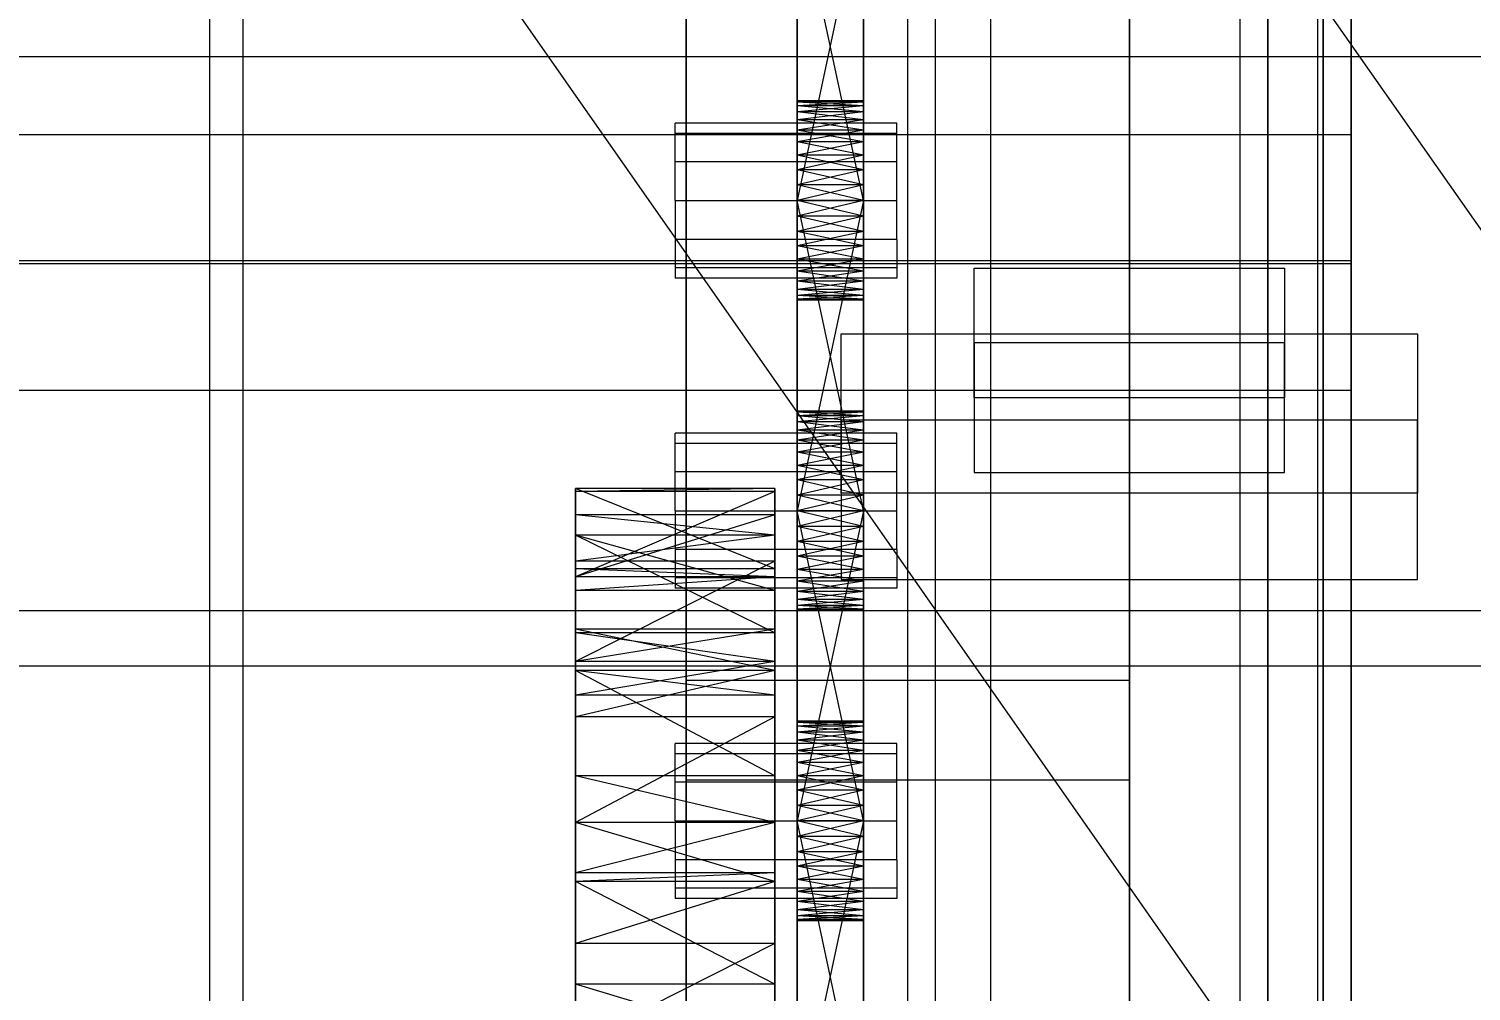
# Model space of a CAD drawing. Header units: millimetres. Extents: x -1970 to 59977, y -65068 to 6837.
# Drawn here: x 1380.7 to 1510.8, y -34032.9 to -33946 of the extents above; entities that cross this region are included whole.
import ezdxf

# ---------------------------------------------------------------- set-up
doc = ezdxf.new("R2010")
doc.units = ezdxf.units.MM
for name, color, linetype, lineweight in [('COTAS_O', 1, 'Continuous', 0), ('frontal_C03', 7, 'Continuous', 0), ('frontal_secador', 7, 'Continuous', 0), ('frontal_tolva', 7, 'Continuous', 0)]:
    doc.layers.add(name, color=color, linetype=linetype, lineweight=lineweight)
doc.dimstyles.new('R19_100', dxfattribs={"dimtxt": 250, "dimasz": 150, "dimexe": 150, "dimexo": 80, "dimgap": 100, "dimtad": 1, "dimtih": 1, "dimtoh": 1, "dimdsep": 46, "dimcen": 0.09, "dimadec": 0, "dimazin": 0, "dimtfac": 1, "dimtdec": 4, "dimtofl": 0, "dimtmove": 0, "dimatfit": 3, "dimfxl": 1, "dimtolj": 1, "dimtzin": 0, "dimarcsym": 0})

# ---------------------------------------------------------------- blocks, each defined once
blk = doc.blocks.new('*D39')
at = {"layer": 'COTAS_O', "color": 0, "lineweight": -2, "transparency": 16777216}
for p, q in [((-1725, -34320), (-1725, -33550)), ((1725, -34320), (1725, -33550)), ((-1575, -33700), (1575, -33700))]:
    blk.add_line(p, q, dxfattribs=at)
at = {"layer": 'COTAS_O', "color": 0, "transparency": 16777216}
for points in [[(-1575, -33675), (-1575, -33725), (-1725, -33700)], [(1575, -33675), (1575, -33725), (1725, -33700)]]:
    blk.add_solid(points, dxfattribs=at)
at = {"layer": 'Defpoints', "color": 0, "transparency": 16777216}
for p in [(1725, -33700), (-1725, -34400), (1725, -34400)]:
    blk.add_point(p, dxfattribs=at)

msp = doc.modelspace()

# ---------------------------------------------------------------- linework, layer by layer
at = {"layer": 'frontal_C03'}
for p, q in [((1500, -32314.944), (1500, -34875.113)), ((1500, -34879.011), (1500, -32318.841)), ((1490, -35975), (1490, -32996.942)), ((1497, -35975), (1497, -32996.942)), ((1490, -35975), (1490, -33266.434)), ((1497, -35975), (1497, -33266.434)), ((1440, -34004.816), (1440, -33657.91)), ((1480, -33657.91), (1480, -34004.816)), ((1440, -33666.893), (1440, -34013.799)), ((1480, -34013.799), (1480, -33666.893)), ((1490, -35975), (1490, -33805.417)), ((1497, -35975), (1497, -33805.417)), ((1460, -34086.651), (1460, -33817.159)), ((1500, -33817.159), (1500, -34086.651)), ((1467.5, -34418.43), (1467.5, -33823.47)), ((1492.5, -33823.47), (1492.5, -34418.43)), ((1462.5, -34158.748), (1462.5, -33833.28)), ((1497.5, -33833.28), (1497.5, -34158.748)), ((1462.5, -34165.485), (1462.5, -33840.017)), ((1497.5, -34165.485), (1497.5, -33840.017)), ((1467.5, -34444.787), (1467.5, -33849.827)), ((1492.5, -34444.787), (1492.5, -33849.827)), ((1460, -34125.629), (1460, -33856.137)), ((1500, -34125.629), (1500, -33856.137)), ((1460, -34137.755), (1460, -33868.264)), ((1500, -33868.264), (1500, -34137.755)), ((1460, -34186.478), (1460, -33916.987)), ((1500, -34186.478), (1500, -33916.987)), ((1440, -34274.308), (1440, -33927.401)), ((1480, -33927.401), (1480, -34274.308)), ((1440, -33936.384), (1440, -34283.291)), ((1480, -34283.291), (1480, -33936.384)), ((-1500, -33955.526), (1500, -33955.526)), ((1500, -33955.526), (1500, -33966.934)), ((1500, -33955.526), (1500, -33967.219)), ((1500, -33966.934), (-1500, -33966.934)), ((1500, -33978.628), (1500, -33966.934)), ((1500, -33967.219), (-1500, -33967.219)), ((1466, -33974.343), (1466, -33967.606)), ((1466, -33967.606), (1494, -33967.606)), ((1466, -33979.299), (1466, -33967.606)), ((1494, -33967.606), (1494, -33974.343)), ((1494, -33967.606), (1494, -33979.299)), ((1500, -33978.628), (1500, -33967.219)), ((1454, -33987.906), (1454, -33973.533)), ((1454, -33973.533), (1506, -33973.533)), ((1454, -33981.328), (1454, -33973.533)), ((1494, -33974.343), (1466, -33974.343)), ((1466, -33974.343), (1466, -33986.037)), ((1494, -33986.037), (1494, -33974.343)), ((1506, -33973.533), (1506, -33987.906)), ((1506, -33973.533), (1506, -33981.328)), ((-1500, -33978.628), (1500, -33978.628)), ((1494, -33979.299), (1466, -33979.299)), ((1466, -33979.299), (1466, -33986.037)), ((1494, -33986.037), (1494, -33979.299)), ((1506, -33981.328), (1454, -33981.328)), ((1454, -33981.328), (1454, -33995.701)), ((1506, -33995.701), (1506, -33981.328)), ((1466, -33986.037), (1494, -33986.037)), ((1506, -33987.906), (1454, -33987.906)), ((1454, -33987.906), (1454, -33995.701)), ((1506, -33995.701), (1506, -33987.906)), ((1454, -33995.701), (1506, -33995.701)), ((1480, -34004.816), (1440, -34004.816)), ((1440, -34004.816), (1440, -34013.799)), ((1480, -34013.799), (1480, -34004.816)), ((1440, -34013.799), (1480, -34013.799))]:
    msp.add_line(p, q, dxfattribs=at)
at = {"layer": 'frontal_secador'}
for p, q in [((1400, -36000), (1400, -33000)), ((1397, -35940), (1397, -33075)), ((1400, -36000), (1400, -33075)), ((1400, -34600), (1400, -33075)), ((1400, -35940), (1400, -33075)), ((1400, -34650), (1400, -33075)), ((1400, -36000), (1400, -33250)), ((1450, -33964.281), (1450, -33925.481)), ((1456, -33925.481), (1456, -33964.281)), ((1450, -33927.136), (1450, -33964.281)), ((1456, -33964.281), (1456, -33927.136)), ((1450, -33964.281), (1450, -33929.414)), ((1456, -33929.414), (1456, -33964.281)), ((1450, -33961.5), (1450, -33932.092)), ((1450, -33964.281), (1450, -33932.092)), ((1456, -33932.092), (1456, -33961.5)), ((1456, -33932.092), (1456, -33964.281)), ((1450, -33933.5), (1450, -33961.5)), ((1456, -33961.5), (1450, -33933.5)), ((1456, -33933.5), (1450, -33961.5)), ((1456, -33961.5), (1456, -33933.5)), ((1325, -33948.5), (2125, -33948.5)), ((1450, -33952.611), (1450, -33952.5)), ((1456, -33952.611), (1450, -33952.5)), ((1456, -33952.5), (1450, -33952.5)), ((1456, -33952.5), (1450, -33952.611)), ((1450, -33952.611), (1450, -33953.481)), ((1450, -33952.941), (1450, -33952.611)), ((1450, -33952.611), (1450, -33955.136)), ((1456, -33952.941), (1450, -33952.611)), ((1456, -33952.611), (1450, -33952.611)), ((1456, -33952.611), (1450, -33952.941)), ((1456, -33952.611), (1456, -33952.5)), ((1456, -33953.481), (1456, -33952.611)), ((1456, -33952.611), (1456, -33952.941)), ((1456, -33955.136), (1456, -33952.611)), ((1450, -33953.481), (1450, -33952.941)), ((1456, -33953.481), (1450, -33952.941)), ((1456, -33952.941), (1450, -33952.941)), ((1456, -33952.941), (1450, -33953.481)), ((1450, -33953.481), (1450, -33955.136)), ((1450, -33954.219), (1450, -33953.481)), ((1450, -33957.414), (1450, -33953.481)), ((1450, -33992.281), (1450, -33953.481)), ((1456, -33954.219), (1450, -33953.481)), ((1456, -33953.481), (1450, -33953.481)), ((1456, -33953.481), (1450, -33954.219)), ((1456, -33952.941), (1456, -33953.481)), ((1456, -33955.136), (1456, -33953.481)), ((1456, -33953.481), (1456, -33954.219)), ((1456, -33953.481), (1456, -33957.414)), ((1456, -33953.481), (1456, -33992.281)), ((1439, -33955.438), (1439, -33954.5)), ((1459, -33954.5), (1439, -33954.5)), ((1450, -33955.136), (1450, -33954.219)), ((1456, -33955.136), (1450, -33954.219)), ((1456, -33954.219), (1450, -33954.219)), ((1456, -33954.219), (1450, -33955.136)), ((1450, -33955.136), (1450, -33957.414)), ((1450, -33956.21), (1450, -33955.136)), ((1450, -33955.136), (1450, -33960.092)), ((1450, -33955.136), (1450, -33992.281)), ((1456, -33956.21), (1450, -33955.136)), ((1456, -33955.136), (1450, -33955.136)), ((1456, -33955.136), (1450, -33956.21)), ((1456, -33954.219), (1456, -33955.136)), ((1456, -33957.414), (1456, -33955.136)), ((1456, -33955.136), (1456, -33956.21)), ((1456, -33960.092), (1456, -33955.136)), ((1456, -33992.281), (1456, -33955.136)), ((1459, -33955.438), (1459, -33954.5)), ((1439, -33958), (1439, -33955.438)), ((1459, -33955.438), (1439, -33955.438)), ((1450, -33957.414), (1450, -33956.21)), ((1456, -33957.414), (1450, -33956.21)), ((1456, -33956.21), (1450, -33956.21)), ((1456, -33956.21), (1450, -33957.414)), ((1456, -33956.21), (1456, -33957.414)), ((1459, -33958), (1459, -33955.438)), ((1450, -33957.414), (1450, -33960.092)), ((1450, -33958.719), (1450, -33957.414)), ((1450, -33992.281), (1450, -33957.414)), ((1456, -33958.719), (1450, -33957.414)), ((1456, -33957.414), (1450, -33957.414)), ((1456, -33957.414), (1450, -33958.719)), ((1456, -33960.092), (1456, -33957.414)), ((1456, -33957.414), (1456, -33958.719)), ((1456, -33957.414), (1456, -33992.281)), ((1439, -33961.5), (1439, -33958)), ((1459, -33958), (1439, -33958)), ((1450, -33960.092), (1450, -33958.719)), ((1456, -33960.092), (1450, -33958.719)), ((1456, -33958.719), (1450, -33958.719)), ((1456, -33958.719), (1450, -33960.092)), ((1456, -33958.719), (1456, -33960.092)), ((1459, -33961.5), (1459, -33958)), ((1450, -33989.5), (1450, -33960.092)), ((1450, -33960.092), (1450, -33961.5)), ((1450, -33992.281), (1450, -33960.092)), ((1456, -33961.5), (1450, -33960.092)), ((1456, -33960.092), (1450, -33960.092)), ((1456, -33960.092), (1450, -33961.5)), ((1456, -33960.092), (1456, -33989.5)), ((1456, -33961.5), (1456, -33960.092)), ((1456, -33960.092), (1456, -33992.281)), ((1439, -33961.5), (1439, -33965)), ((1439, -33961.5), (1459, -33961.5)), ((1450, -33961.5), (1450, -33989.5)), ((1456, -33989.5), (1450, -33961.5)), ((1456, -33961.5), (1450, -33961.5)), ((1456, -33961.5), (1450, -33989.5)), ((1450, -33964.281), (1450, -33961.5)), ((1450, -33961.5), (1450, -33962.908)), ((1456, -33961.5), (1450, -33962.908)), ((1456, -33962.908), (1450, -33961.5)), ((1456, -33989.5), (1456, -33961.5)), ((1456, -33961.5), (1456, -33964.281)), ((1456, -33962.908), (1456, -33961.5)), ((1459, -33965), (1459, -33961.5)), ((1450, -33962.908), (1450, -33964.281)), ((1456, -33962.908), (1450, -33962.908)), ((1456, -33962.908), (1450, -33964.281)), ((1456, -33964.281), (1450, -33962.908)), ((1456, -33964.281), (1456, -33962.908)), ((1450, -33966.79), (1450, -33964.281)), ((1450, -33964.281), (1450, -33965.586)), ((1450, -33968.781), (1450, -33964.281)), ((1450, -33970.5), (1450, -33964.281)), ((1456, -33964.281), (1450, -33964.281)), ((1456, -33964.281), (1450, -33965.586)), ((1456, -33965.586), (1450, -33964.281)), ((1456, -33964.281), (1456, -33966.79)), ((1456, -33965.586), (1456, -33964.281)), ((1456, -33964.281), (1456, -33968.781)), ((1456, -33964.281), (1456, -33970.5)), ((1439, -33965), (1439, -33967.562)), ((1459, -33965), (1439, -33965)), ((1450, -33965.586), (1450, -33966.79)), ((1456, -33965.586), (1450, -33965.586)), ((1456, -33965.586), (1450, -33966.79)), ((1456, -33966.79), (1450, -33965.586)), ((1456, -33966.79), (1456, -33965.586)), ((1459, -33965), (1459, -33967.562)), ((1450, -33968.781), (1450, -33966.79)), ((1450, -33966.79), (1450, -33967.864)), ((1456, -33966.79), (1450, -33966.79)), ((1456, -33966.79), (1450, -33967.864)), ((1456, -33967.864), (1450, -33966.79)), ((1456, -33966.79), (1456, -33968.781)), ((1456, -33967.864), (1456, -33966.79)), ((1439, -33967.562), (1439, -33968.5)), ((1459, -33967.562), (1439, -33967.562)), ((1450, -33967.864), (1450, -33968.781)), ((1456, -33967.864), (1450, -33967.864)), ((1456, -33967.864), (1450, -33968.781)), ((1456, -33968.781), (1450, -33967.864)), ((1456, -33968.781), (1456, -33967.864)), ((1459, -33967.562), (1459, -33968.5)), ((1459, -33968.5), (1439, -33968.5)), ((1450, -33970.059), (1450, -33968.781)), ((1450, -33968.781), (1450, -33969.519)), ((1450, -33970.5), (1450, -33968.781)), ((1456, -33968.781), (1450, -33968.781)), ((1456, -33968.781), (1450, -33969.519)), ((1456, -33969.519), (1450, -33968.781)), ((1450, -33969.519), (1450, -33970.059)), ((1456, -33969.519), (1450, -33969.519)), ((1456, -33969.519), (1450, -33970.059)), ((1456, -33970.059), (1450, -33969.519)), ((1456, -33968.781), (1456, -33970.059)), ((1456, -33969.519), (1456, -33968.781)), ((1456, -33968.781), (1456, -33970.5)), ((1456, -33970.059), (1456, -33969.519)), ((1450, -33970.5), (1450, -33970.059)), ((1450, -33970.059), (1450, -33970.389)), ((1456, -33970.059), (1450, -33970.059)), ((1456, -33970.059), (1450, -33970.389)), ((1456, -33970.389), (1450, -33970.059)), ((1450, -33970.389), (1450, -33970.5)), ((1456, -33970.389), (1450, -33970.389)), ((1456, -33970.389), (1450, -33970.5)), ((1456, -33970.5), (1450, -33970.389)), ((1456, -33970.5), (1450, -33970.5)), ((1456, -33970.059), (1456, -33970.5)), ((1456, -33970.389), (1456, -33970.059)), ((1456, -33970.5), (1456, -33970.389)), ((1450, -33980.611), (1450, -33980.5)), ((1456, -33980.611), (1450, -33980.5)), ((1456, -33980.5), (1450, -33980.5)), ((1456, -33980.5), (1450, -33980.611)), ((1450, -33980.611), (1450, -33981.481)), ((1450, -33980.941), (1450, -33980.611)), ((1450, -33980.611), (1450, -33983.136)), ((1456, -33980.941), (1450, -33980.611)), ((1456, -33980.611), (1450, -33980.611)), ((1456, -33980.611), (1450, -33980.941)), ((1450, -33981.481), (1450, -33980.941)), ((1456, -33981.481), (1450, -33980.941)), ((1456, -33980.941), (1450, -33980.941)), ((1456, -33980.941), (1450, -33981.481)), ((1456, -33980.611), (1456, -33980.5)), ((1456, -33981.481), (1456, -33980.611)), ((1456, -33980.611), (1456, -33980.941)), ((1456, -33983.136), (1456, -33980.611)), ((1456, -33980.941), (1456, -33981.481)), ((1439, -33983.438), (1439, -33982.5)), ((1459, -33982.5), (1439, -33982.5)), ((1450, -33981.481), (1450, -33983.136)), ((1450, -33982.219), (1450, -33981.481)), ((1450, -33985.414), (1450, -33981.481)), ((1450, -34020.281), (1450, -33981.481)), ((1456, -33982.219), (1450, -33981.481)), ((1456, -33981.481), (1450, -33981.481)), ((1456, -33981.481), (1450, -33982.219)), ((1450, -33983.136), (1450, -33982.219)), ((1456, -33983.136), (1450, -33982.219)), ((1456, -33982.219), (1450, -33982.219)), ((1456, -33982.219), (1450, -33983.136)), ((1456, -33983.136), (1456, -33981.481)), ((1456, -33981.481), (1456, -33982.219)), ((1456, -33981.481), (1456, -33985.414)), ((1456, -33981.481), (1456, -34020.281)), ((1456, -33982.219), (1456, -33983.136)), ((1459, -33983.438), (1459, -33982.5)), ((1439, -33986), (1439, -33983.438)), ((1459, -33983.438), (1439, -33983.438)), ((1450, -33983.136), (1450, -33985.414)), ((1450, -33984.21), (1450, -33983.136)), ((1450, -33983.136), (1450, -33988.092)), ((1450, -33983.136), (1450, -34020.281)), ((1456, -33984.21), (1450, -33983.136)), ((1456, -33983.136), (1450, -33983.136)), ((1456, -33983.136), (1450, -33984.21)), ((1456, -33985.414), (1456, -33983.136)), ((1456, -33983.136), (1456, -33984.21)), ((1456, -33988.092), (1456, -33983.136)), ((1456, -34020.281), (1456, -33983.136)), ((1459, -33986), (1459, -33983.438)), ((1450, -33985.414), (1450, -33984.21)), ((1456, -33985.414), (1450, -33984.21)), ((1456, -33984.21), (1450, -33984.21)), ((1456, -33984.21), (1450, -33985.414)), ((1456, -33984.21), (1456, -33985.414)), ((1439, -33989.5), (1439, -33986)), ((1459, -33986), (1439, -33986)), ((1450, -33985.414), (1450, -33988.092)), ((1450, -33986.719), (1450, -33985.414)), ((1450, -34020.281), (1450, -33985.414)), ((1456, -33986.719), (1450, -33985.414)), ((1456, -33985.414), (1450, -33985.414)), ((1456, -33985.414), (1450, -33986.719)), ((1456, -33988.092), (1456, -33985.414)), ((1456, -33985.414), (1456, -33986.719)), ((1456, -33985.414), (1456, -34020.281)), ((1459, -33989.5), (1459, -33986)), ((1430, -33994.744), (1430, -33987.5)), ((1430, -33987.5), (1430, -33987.765)), ((1448, -33994.744), (1430, -33987.5)), ((1448, -33987.5), (1430, -33987.5)), ((1448, -33987.5), (1430, -33987.765)), ((1430, -33987.765), (1430, -33994.744)), ((1430, -33987.765), (1430, -33995.473)), ((1448, -33987.765), (1430, -33987.765)), ((1448, -33987.765), (1430, -33995.473)), ((1448, -33987.765), (1448, -33987.5)), ((1448, -33987.5), (1448, -33994.744)), ((1448, -33994.744), (1448, -33987.765)), ((1448, -33995.473), (1448, -33987.765)), ((1450, -33988.092), (1450, -33986.719)), ((1456, -33988.092), (1450, -33986.719)), ((1456, -33986.719), (1450, -33986.719)), ((1456, -33986.719), (1450, -33988.092)), ((1456, -33986.719), (1456, -33988.092)), ((1450, -34017.5), (1450, -33988.092)), ((1450, -33988.092), (1450, -33989.5)), ((1450, -34020.281), (1450, -33988.092)), ((1456, -33989.5), (1450, -33988.092)), ((1456, -33988.092), (1450, -33988.092)), ((1456, -33988.092), (1450, -33989.5)), ((1456, -33988.092), (1456, -34017.5)), ((1456, -33989.5), (1456, -33988.092)), ((1456, -33988.092), (1456, -34020.281)), ((1430, -33989.876), (1430, -34000.514)), ((1430, -33991.709), (1430, -33989.876)), ((1430, -33989.876), (1430, -33995.473)), ((1448, -33991.709), (1430, -33989.876)), ((1448, -33989.876), (1430, -33989.876)), ((1448, -33989.876), (1430, -33995.473)), ((1439, -33989.5), (1439, -33993)), ((1439, -33989.5), (1459, -33989.5)), ((1448, -34000.514), (1448, -33989.876)), ((1448, -33989.876), (1448, -33991.709)), ((1448, -33995.473), (1448, -33989.876)), ((1450, -33989.5), (1450, -34017.5)), ((1456, -34017.5), (1450, -33989.5)), ((1456, -33989.5), (1450, -33989.5)), ((1456, -33989.5), (1450, -34017.5)), ((1450, -33992.281), (1450, -33989.5)), ((1450, -33989.5), (1450, -33990.908)), ((1456, -33989.5), (1450, -33990.908)), ((1456, -33990.908), (1450, -33989.5)), ((1456, -34017.5), (1456, -33989.5)), ((1456, -33989.5), (1456, -33992.281)), ((1456, -33990.908), (1456, -33989.5)), ((1459, -33993), (1459, -33989.5)), ((1450, -33990.908), (1450, -33992.281)), ((1456, -33990.908), (1450, -33990.908)), ((1456, -33990.908), (1450, -33992.281)), ((1456, -33992.281), (1450, -33990.908)), ((1456, -33992.281), (1456, -33990.908)), ((1430, -34000.514), (1430, -33991.709)), ((1430, -33996.683), (1430, -33991.709)), ((1430, -33991.709), (1430, -33994.046)), ((1448, -34000.514), (1430, -33991.709)), ((1448, -33991.709), (1430, -33991.709)), ((1448, -33996.683), (1430, -33991.709)), ((1448, -33991.709), (1430, -33994.046)), ((1439, -33993), (1439, -33995.562)), ((1459, -33993), (1439, -33993)), ((1448, -33991.709), (1448, -34000.514)), ((1448, -33994.046), (1448, -33991.709)), ((1448, -33991.709), (1448, -33996.683)), ((1450, -33994.79), (1450, -33992.281)), ((1450, -33992.281), (1450, -33993.586)), ((1450, -33996.781), (1450, -33992.281)), ((1450, -33998.5), (1450, -33992.281)), ((1456, -33992.281), (1450, -33992.281)), ((1456, -33992.281), (1450, -33993.586)), ((1456, -33993.586), (1450, -33992.281)), ((1456, -33992.281), (1456, -33994.79)), ((1456, -33993.586), (1456, -33992.281)), ((1456, -33992.281), (1456, -33996.781)), ((1456, -33992.281), (1456, -33998.5)), ((1459, -33993), (1459, -33995.562)), ((1430, -33994.046), (1430, -33996.683)), ((1430, -33994.046), (1430, -34003.11)), ((1448, -33994.046), (1430, -33994.046)), ((1448, -33994.046), (1430, -34003.11)), ((1448, -33996.683), (1448, -33994.046)), ((1448, -34003.11), (1448, -33994.046)), ((1450, -33993.586), (1450, -33994.79)), ((1456, -33993.586), (1450, -33993.586)), ((1456, -33993.586), (1450, -33994.79)), ((1456, -33994.79), (1450, -33993.586)), ((1456, -33994.79), (1456, -33993.586)), ((1430, -33995.473), (1430, -33994.744)), ((1448, -33995.473), (1430, -33994.744)), ((1448, -33994.744), (1430, -33994.744)), ((1430, -33995.473), (1430, -34000.514)), ((1430, -33995.473), (1430, -34003.11)), ((1430, -33995.473), (1430, -33996.683)), ((1430, -34017.639), (1430, -33995.473)), ((1448, -33995.473), (1430, -33995.473)), ((1448, -33995.473), (1430, -33996.683)), ((1439, -33995.562), (1439, -33996.5)), ((1459, -33995.562), (1439, -33995.562)), ((1448, -33994.744), (1448, -33995.473)), ((1448, -34000.514), (1448, -33995.473)), ((1448, -34003.11), (1448, -33995.473)), ((1448, -33996.683), (1448, -33995.473)), ((1448, -33995.473), (1448, -34017.639)), ((1450, -33996.781), (1450, -33994.79)), ((1450, -33994.79), (1450, -33995.864)), ((1456, -33994.79), (1450, -33994.79)), ((1456, -33994.79), (1450, -33995.864)), ((1456, -33995.864), (1450, -33994.79)), ((1456, -33994.79), (1456, -33996.781)), ((1456, -33995.864), (1456, -33994.79)), ((1459, -33995.562), (1459, -33996.5)), ((1430, -34003.11), (1430, -33996.683)), ((1448, -33996.683), (1430, -33996.683)), ((1459, -33996.5), (1439, -33996.5)), ((1448, -33996.683), (1448, -34003.11)), ((1450, -33995.864), (1450, -33996.781)), ((1456, -33995.864), (1450, -33995.864)), ((1456, -33995.864), (1450, -33996.781)), ((1456, -33996.781), (1450, -33995.864)), ((1450, -33998.059), (1450, -33996.781)), ((1450, -33996.781), (1450, -33997.519)), ((1450, -33998.5), (1450, -33996.781)), ((1456, -33996.781), (1450, -33996.781)), ((1456, -33996.781), (1450, -33997.519)), ((1456, -33997.519), (1450, -33996.781)), ((1456, -33996.781), (1456, -33995.864)), ((1456, -33996.781), (1456, -33998.059)), ((1456, -33997.519), (1456, -33996.781)), ((1456, -33996.781), (1456, -33998.5)), ((1450, -33997.519), (1450, -33998.059)), ((1456, -33997.519), (1450, -33997.519)), ((1456, -33997.519), (1450, -33998.059)), ((1456, -33998.059), (1450, -33997.519)), ((1450, -33998.5), (1450, -33998.059)), ((1450, -33998.059), (1450, -33998.389)), ((1456, -33998.059), (1450, -33998.059)), ((1456, -33998.059), (1450, -33998.389)), ((1456, -33998.389), (1450, -33998.059)), ((1456, -33998.059), (1456, -33997.519)), ((1456, -33998.059), (1456, -33998.5)), ((1456, -33998.389), (1456, -33998.059)), ((1325, -33998.5), (2125, -33998.5)), ((1450, -33998.389), (1450, -33998.5)), ((1456, -33998.389), (1450, -33998.389)), ((1456, -33998.389), (1450, -33998.5)), ((1456, -33998.5), (1450, -33998.389)), ((1456, -33998.5), (1450, -33998.5)), ((1456, -33998.5), (1456, -33998.389)), ((1430, -34000.173), (1430, -34013.428)), ((1430, -34003.925), (1430, -34000.173)), ((1430, -34000.173), (1430, -34003.11)), ((1448, -34003.925), (1430, -34000.173)), ((1448, -34000.173), (1430, -34000.173)), ((1448, -34000.173), (1430, -34003.11)), ((1430, -34003.11), (1430, -34000.514)), ((1448, -34003.11), (1430, -34000.514)), ((1448, -34000.514), (1430, -34000.514)), ((1448, -34013.428), (1448, -34000.173)), ((1448, -34000.173), (1448, -34003.925)), ((1448, -34003.11), (1448, -34000.173)), ((1448, -34000.514), (1448, -34003.11)), ((1430, -34003.11), (1430, -34013.428)), ((1430, -34003.11), (1430, -34017.639)), ((1430, -34003.11), (1430, -34006.141)), ((1430, -34003.11), (1430, -34037.635)), ((1430, -34003.11), (1430, -34085.858)), ((1448, -34003.11), (1430, -34003.11)), ((1448, -34003.11), (1430, -34006.141)), ((1448, -34013.428), (1448, -34003.11)), ((1448, -34017.639), (1448, -34003.11)), ((1448, -34006.141), (1448, -34003.11)), ((1448, -34037.635), (1448, -34003.11)), ((1448, -34085.858), (1448, -34003.11)), ((1325, -34003.5), (2125, -34003.5)), ((1430, -34013.428), (1430, -34003.925)), ((1430, -34006.141), (1430, -34003.925)), ((1430, -34003.925), (1430, -34008.105)), ((1448, -34013.428), (1430, -34003.925)), ((1448, -34003.925), (1430, -34003.925)), ((1448, -34006.141), (1430, -34003.925)), ((1448, -34003.925), (1430, -34008.105)), ((1448, -34003.925), (1448, -34013.428)), ((1448, -34008.105), (1448, -34003.925)), ((1448, -34003.925), (1448, -34006.141)), ((1430, -34008.105), (1430, -34006.141)), ((1430, -34017.639), (1430, -34006.141)), ((1448, -34006.141), (1430, -34006.141)), ((1448, -34006.141), (1448, -34008.105)), ((1448, -34006.141), (1448, -34017.639)), ((1430, -34008.105), (1430, -34017.639)), ((1448, -34008.105), (1430, -34008.105)), ((1448, -34008.105), (1430, -34017.639)), ((1448, -34017.639), (1448, -34008.105)), ((1450, -34008.611), (1450, -34008.5)), ((1456, -34008.611), (1450, -34008.5)), ((1456, -34008.5), (1450, -34008.5)), ((1456, -34008.5), (1450, -34008.611)), ((1450, -34008.611), (1450, -34009.481)), ((1450, -34008.941), (1450, -34008.611)), ((1450, -34008.611), (1450, -34011.136)), ((1456, -34008.941), (1450, -34008.611)), ((1456, -34008.611), (1450, -34008.611)), ((1456, -34008.611), (1450, -34008.941)), ((1456, -34008.611), (1456, -34008.5)), ((1456, -34009.481), (1456, -34008.611)), ((1456, -34008.611), (1456, -34008.941)), ((1456, -34011.136), (1456, -34008.611)), ((1450, -34009.481), (1450, -34008.941)), ((1456, -34009.481), (1450, -34008.941)), ((1456, -34008.941), (1450, -34008.941)), ((1456, -34008.941), (1450, -34009.481)), ((1450, -34009.481), (1450, -34011.136)), ((1450, -34010.219), (1450, -34009.481)), ((1450, -34013.414), (1450, -34009.481)), ((1450, -34048.281), (1450, -34009.481)), ((1456, -34010.219), (1450, -34009.481)), ((1456, -34009.481), (1450, -34009.481)), ((1456, -34009.481), (1450, -34010.219)), ((1456, -34008.941), (1456, -34009.481)), ((1456, -34011.136), (1456, -34009.481)), ((1456, -34009.481), (1456, -34010.219)), ((1456, -34009.481), (1456, -34013.414)), ((1456, -34009.481), (1456, -34048.281)), ((1439, -34011.438), (1439, -34010.5)), ((1459, -34010.5), (1439, -34010.5)), ((1450, -34011.136), (1450, -34010.219)), ((1456, -34011.136), (1450, -34010.219)), ((1456, -34010.219), (1450, -34010.219)), ((1456, -34010.219), (1450, -34011.136)), ((1450, -34011.136), (1450, -34013.414)), ((1450, -34012.21), (1450, -34011.136)), ((1450, -34011.136), (1450, -34016.092)), ((1450, -34011.136), (1450, -34048.281)), ((1456, -34012.21), (1450, -34011.136)), ((1456, -34011.136), (1450, -34011.136)), ((1456, -34011.136), (1450, -34012.21)), ((1456, -34010.219), (1456, -34011.136)), ((1456, -34013.414), (1456, -34011.136)), ((1456, -34011.136), (1456, -34012.21)), ((1456, -34016.092), (1456, -34011.136)), ((1456, -34048.281), (1456, -34011.136)), ((1459, -34011.438), (1459, -34010.5)), ((1439, -34014), (1439, -34011.438)), ((1459, -34011.438), (1439, -34011.438)), ((1450, -34013.414), (1450, -34012.21)), ((1456, -34013.414), (1450, -34012.21)), ((1456, -34012.21), (1450, -34012.21)), ((1456, -34012.21), (1450, -34013.414)), ((1456, -34012.21), (1456, -34013.414)), ((1459, -34014), (1459, -34011.438)), ((1430, -34017.639), (1430, -34013.428)), ((1448, -34017.639), (1430, -34013.428)), ((1448, -34013.428), (1430, -34013.428)), ((1448, -34013.428), (1448, -34017.639)), ((1450, -34013.414), (1450, -34016.092)), ((1450, -34014.719), (1450, -34013.414)), ((1450, -34048.281), (1450, -34013.414)), ((1456, -34014.719), (1450, -34013.414)), ((1456, -34013.414), (1450, -34013.414)), ((1456, -34013.414), (1450, -34014.719)), ((1456, -34016.092), (1456, -34013.414)), ((1456, -34013.414), (1456, -34014.719)), ((1456, -34013.414), (1456, -34048.281)), ((1439, -34017.5), (1439, -34014)), ((1459, -34014), (1439, -34014)), ((1450, -34016.092), (1450, -34014.719)), ((1456, -34016.092), (1450, -34014.719)), ((1456, -34014.719), (1450, -34014.719)), ((1456, -34014.719), (1450, -34016.092)), ((1456, -34014.719), (1456, -34016.092)), ((1459, -34017.5), (1459, -34014)), ((1450, -34045.5), (1450, -34016.092)), ((1450, -34016.092), (1450, -34017.5)), ((1450, -34048.281), (1450, -34016.092)), ((1456, -34017.5), (1450, -34016.092)), ((1456, -34016.092), (1450, -34016.092)), ((1456, -34016.092), (1450, -34017.5)), ((1456, -34016.092), (1456, -34045.5)), ((1456, -34017.5), (1456, -34016.092)), ((1456, -34016.092), (1456, -34048.281)), ((1430, -34017.639), (1430, -34032.223)), ((1430, -34017.639), (1430, -34037.635)), ((1430, -34017.639), (1430, -34022.194)), ((1430, -34061.142), (1430, -34017.639)), ((1430, -34109.365), (1430, -34017.639)), ((1430, -34017.639), (1430, -34085.858)), ((1430, -34151.527), (1430, -34017.639)), ((1448, -34017.647), (1430, -34017.639)), ((1448, -34017.639), (1430, -34017.639)), ((1448, -34017.639), (1430, -34022.194)), ((1430, -34017.647), (1430, -34032.223)), ((1430, -34022.95), (1430, -34017.647)), ((1448, -34022.95), (1430, -34017.647)), ((1448, -34017.647), (1430, -34017.647)), ((1439, -34017.5), (1439, -34021)), ((1439, -34017.5), (1459, -34017.5)), ((1448, -34032.223), (1448, -34017.639)), ((1448, -34037.635), (1448, -34017.639)), ((1448, -34022.194), (1448, -34017.639)), ((1448, -34017.639), (1448, -34061.142)), ((1448, -34017.639), (1448, -34109.365)), ((1448, -34085.858), (1448, -34017.639)), ((1448, -34017.639), (1448, -34151.527)), ((1448, -34032.223), (1448, -34017.647)), ((1448, -34017.647), (1448, -34022.95)), ((1450, -34017.5), (1450, -34045.5)), ((1456, -34045.5), (1450, -34017.5)), ((1456, -34017.5), (1450, -34017.5)), ((1456, -34017.5), (1450, -34045.5)), ((1450, -34020.281), (1450, -34017.5)), ((1450, -34017.5), (1450, -34018.908)), ((1456, -34017.5), (1450, -34018.908)), ((1456, -34018.908), (1450, -34017.5)), ((1456, -34045.5), (1456, -34017.5)), ((1456, -34017.5), (1456, -34020.281)), ((1456, -34018.908), (1456, -34017.5)), ((1459, -34021), (1459, -34017.5)), ((1450, -34018.908), (1450, -34020.281)), ((1456, -34018.908), (1450, -34018.908)), ((1456, -34018.908), (1450, -34020.281)), ((1456, -34020.281), (1450, -34018.908)), ((1456, -34020.281), (1456, -34018.908)), ((1450, -34022.79), (1450, -34020.281)), ((1450, -34020.281), (1450, -34021.586)), ((1450, -34024.781), (1450, -34020.281)), ((1450, -34026.5), (1450, -34020.281)), ((1456, -34020.281), (1450, -34020.281)), ((1456, -34020.281), (1450, -34021.586)), ((1456, -34021.586), (1450, -34020.281)), ((1456, -34020.281), (1456, -34022.79)), ((1456, -34021.586), (1456, -34020.281)), ((1456, -34020.281), (1456, -34024.781)), ((1456, -34020.281), (1456, -34026.5)), ((1439, -34021), (1439, -34023.562)), ((1459, -34021), (1439, -34021)), ((1450, -34021.586), (1450, -34022.79)), ((1456, -34021.586), (1450, -34021.586)), ((1456, -34021.586), (1450, -34022.79)), ((1456, -34022.79), (1450, -34021.586)), ((1456, -34022.79), (1456, -34021.586)), ((1459, -34021), (1459, -34023.562)), ((1430, -34028.565), (1430, -34022.194)), ((1430, -34022.194), (1430, -34022.95)), ((1430, -34037.635), (1430, -34022.194)), ((1448, -34022.194), (1430, -34022.194)), ((1448, -34022.194), (1430, -34022.95)), ((1448, -34022.194), (1448, -34028.565)), ((1448, -34022.95), (1448, -34022.194)), ((1448, -34022.194), (1448, -34037.635)), ((1450, -34024.781), (1450, -34022.79)), ((1450, -34022.79), (1450, -34023.864)), ((1456, -34022.79), (1450, -34022.79)), ((1456, -34022.79), (1450, -34023.864)), ((1456, -34023.864), (1450, -34022.79)), ((1456, -34022.79), (1456, -34024.781)), ((1456, -34023.864), (1456, -34022.79)), ((1430, -34032.223), (1430, -34022.95)), ((1430, -34022.95), (1430, -34028.565)), ((1448, -34032.223), (1430, -34022.95)), ((1448, -34022.95), (1430, -34022.95)), ((1448, -34022.95), (1430, -34028.565)), ((1439, -34023.562), (1439, -34024.5)), ((1459, -34023.562), (1439, -34023.562)), ((1448, -34022.95), (1448, -34032.223)), ((1448, -34028.565), (1448, -34022.95)), ((1450, -34023.864), (1450, -34024.781)), ((1456, -34023.864), (1450, -34023.864)), ((1456, -34023.864), (1450, -34024.781)), ((1456, -34024.781), (1450, -34023.864)), ((1456, -34024.781), (1456, -34023.864)), ((1459, -34023.562), (1459, -34024.5)), ((1459, -34024.5), (1439, -34024.5)), ((1450, -34026.059), (1450, -34024.781)), ((1450, -34024.781), (1450, -34025.519)), ((1450, -34026.5), (1450, -34024.781)), ((1456, -34024.781), (1450, -34024.781)), ((1456, -34024.781), (1450, -34025.519)), ((1456, -34025.519), (1450, -34024.781)), ((1450, -34025.519), (1450, -34026.059)), ((1456, -34025.519), (1450, -34025.519)), ((1456, -34025.519), (1450, -34026.059)), ((1456, -34026.059), (1450, -34025.519)), ((1456, -34024.781), (1456, -34026.059)), ((1456, -34025.519), (1456, -34024.781)), ((1456, -34024.781), (1456, -34026.5)), ((1456, -34026.059), (1456, -34025.519)), ((1450, -34026.5), (1450, -34026.059)), ((1450, -34026.059), (1450, -34026.389)), ((1456, -34026.059), (1450, -34026.059)), ((1456, -34026.059), (1450, -34026.389)), ((1456, -34026.389), (1450, -34026.059)), ((1450, -34026.389), (1450, -34026.5)), ((1456, -34026.389), (1450, -34026.389)), ((1456, -34026.389), (1450, -34026.5)), ((1456, -34026.5), (1450, -34026.389)), ((1456, -34026.5), (1450, -34026.5)), ((1456, -34026.059), (1456, -34026.5)), ((1456, -34026.389), (1456, -34026.059)), ((1456, -34026.5), (1456, -34026.389)), ((1430, -34028.565), (1430, -34037.635)), ((1448, -34028.565), (1430, -34028.565)), ((1448, -34028.565), (1430, -34037.635)), ((1448, -34037.635), (1448, -34028.565)), ((1430, -34037.635), (1430, -34032.223)), ((1448, -34037.635), (1430, -34032.223)), ((1448, -34032.223), (1430, -34032.223)), ((1448, -34032.223), (1448, -34037.635))]:
    msp.add_line(p, q, dxfattribs=at)
at = {"layer": 'frontal_tolva'}
for p, q in [((1769.584, -34332.806), (722.584, -32835.806)), ((1720.416, -34367.194), (673.416, -32870.194))]:
    msp.add_line(p, q, dxfattribs=at)

# ---------------------------------------------------------------- dimensions: what is measured, and where the dimension line sits
at = {"layer": 'COTAS_O'}
dim = msp.add_aligned_dim(p1=(-1725, -34400), p2=(1725, -34400), distance=700, text='<> O', dimstyle='R19_100', dxfattribs=at)
dim.commit()
dim.dimension.update_dxf_attribs({"geometry": '*D39', "text_midpoint": (0, -33700)})

doc.saveas('drawing.dxf')
